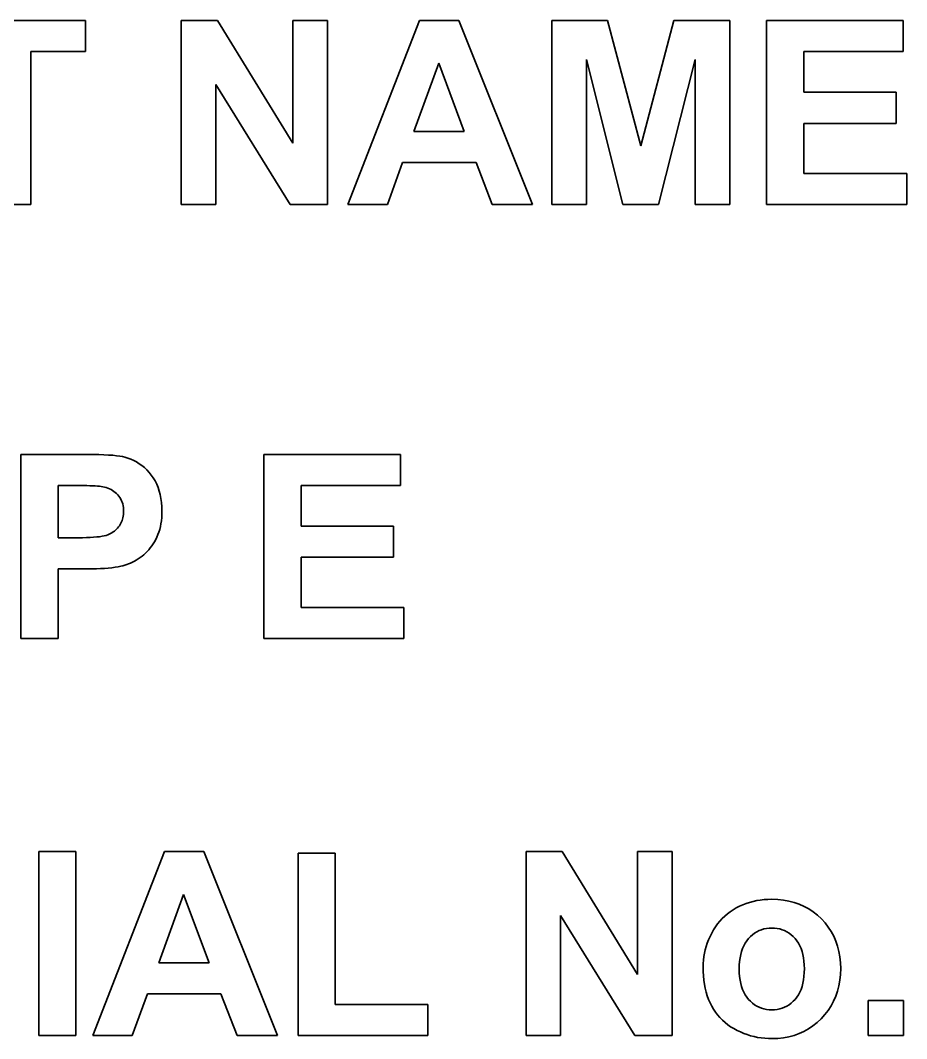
# Model space of a CAD drawing. Extents: x 23 to 417, y 3 to 294.
# Drawn here: x 208.369 to 211.257, y 102.824 to 106.143 of the extents above; entities that cross this region are included whole.
import ezdxf

# ---------------------------------------------------------------- set-up
doc = ezdxf.new("R2010")
doc.units = 0
doc.layers.get('0').update_dxf_attribs({"lineweight": 13})

# ---------------------------------------------------------------- blocks, each defined once
blk = doc.blocks.new('BLOCK4760')
at = {"color": 7, "lineweight": 35, "ltscale": 0.059601}
blk.add_line((-64.14, 34.155), (-61.756, 34.155), dxfattribs=at)
at = {"color": 7, "lineweight": 35, "ltscale": 0.012688}
for p, q in [((-61.756, 34.155), (-61.756, 33.648)), ((-48.432, 34.155), (-48.432, 33.648)), ((-56.623, 27.082), (-56.623, 26.575))]:
    blk.add_line(p, q, dxfattribs=at)
at = {"color": 7, "lineweight": 35, "ltscale": 0.075}
for p, q in [((-60.194, 31.155), (-60.194, 34.155)), ((-57.814, 34.155), (-57.814, 31.155)), ((-54.156, 31.155), (-54.156, 34.155)), ((-51.258, 34.155), (-51.258, 31.155)), ((-50.656, 31.155), (-50.656, 34.155)), ((-62.808, 24.082), (-62.808, 27.082)), ((-58.848, 24.082), (-58.848, 27.082)), ((-62.515, 17.608), (-62.515, 20.608)), ((-61.91, 20.608), (-61.91, 17.608)), ((-54.575, 17.608), (-54.575, 20.608)), ((-52.195, 20.608), (-52.195, 17.608))]:
    blk.add_line(p, q, dxfattribs=at)
at = {"color": 7, "lineweight": 35, "ltscale": 0.014734}
for p, q in [((-60.194, 34.155), (-59.605, 34.155)), ((-54.575, 20.608), (-53.986, 20.608))]:
    blk.add_line(p, q, dxfattribs=at)
at = {"color": 7, "lineweight": 35, "ltscale": 0.058743}
for p, q in [((-59.605, 34.155), (-58.377, 32.152)), ((-53.986, 20.608), (-52.758, 18.605))]:
    blk.add_line(p, q, dxfattribs=at)
at = {"color": 7, "lineweight": 35, "ltscale": 0.014069}
for p, q in [((-58.377, 34.155), (-57.814, 34.155)), ((-59.632, 31.155), (-60.194, 31.155)), ((-53.593, 31.155), (-54.156, 31.155)), ((-51.258, 31.155), (-51.821, 31.155)), ((-52.758, 20.608), (-52.195, 20.608)), ((-54.013, 17.608), (-54.575, 17.608))]:
    blk.add_line(p, q, dxfattribs=at)
at = {"color": 7, "lineweight": 35, "ltscale": 0.050085}
for p, q in [((-58.377, 32.152), (-58.377, 34.155)), ((-52.758, 18.605), (-52.758, 20.608))]:
    blk.add_line(p, q, dxfattribs=at)
at = {"color": 7, "lineweight": 35, "ltscale": 0.080488}
for p, q in [((-57.479, 31.155), (-56.31, 34.155)), ((-61.637, 17.608), (-60.469, 20.608))]:
    blk.add_line(p, q, dxfattribs=at)
at = {"color": 7, "lineweight": 35, "ltscale": 0.016013}
for p, q in [((-56.31, 34.155), (-55.67, 34.155)), ((-60.469, 20.608), (-59.828, 20.608))]:
    blk.add_line(p, q, dxfattribs=at)
at = {"color": 7, "lineweight": 35, "ltscale": 0.080789}
for p, q in [((-55.67, 34.155), (-54.469, 31.155)), ((-59.828, 20.608), (-58.627, 17.608))]:
    blk.add_line(p, q, dxfattribs=at)
at = {"color": 7, "lineweight": 35, "ltscale": 0.022664}
blk.add_line((-54.156, 34.155), (-53.249, 34.155), dxfattribs=at)
at = {"color": 7, "lineweight": 35, "ltscale": 0.052939}
blk.add_line((-53.249, 34.155), (-52.705, 32.109), dxfattribs=at)
at = {"color": 7, "lineweight": 35, "ltscale": 0.052899}
blk.add_line((-52.705, 32.109), (-52.166, 34.155), dxfattribs=at)
at = {"color": 7, "lineweight": 35, "ltscale": 0.022715}
blk.add_line((-52.166, 34.155), (-51.258, 34.155), dxfattribs=at)
at = {"color": 7, "lineweight": 35, "ltscale": 0.05561}
blk.add_line((-50.656, 34.155), (-48.432, 34.155), dxfattribs=at)
at = {"color": 7, "lineweight": 35, "ltscale": 0.062312}
blk.add_line((-62.644, 33.648), (-62.644, 31.155), dxfattribs=at)
at = {"color": 7, "lineweight": 35, "ltscale": 0.022203}
blk.add_line((-61.756, 33.648), (-62.644, 33.648), dxfattribs=at)
at = {"color": 7, "lineweight": 35, "ltscale": 0.016627}
for p, q in [((-50.05, 33.648), (-50.05, 32.983)), ((-58.242, 26.575), (-58.242, 25.91))]:
    blk.add_line(p, q, dxfattribs=at)
at = {"color": 7, "lineweight": 35, "ltscale": 0.040467}
for p, q in [((-48.432, 33.648), (-50.05, 33.648)), ((-56.623, 26.575), (-58.242, 26.575))]:
    blk.add_line(p, q, dxfattribs=at)
at = {"color": 7, "lineweight": 35, "ltscale": 0.029617}
for p, q in [((-55.997, 33.455), (-56.402, 32.342)), ((-60.156, 19.908), (-60.561, 18.795))]:
    blk.add_line(p, q, dxfattribs=at)
at = {"color": 7, "lineweight": 35, "ltscale": 0.029688}
for p, q in [((-55.584, 32.342), (-55.997, 33.455)), ((-59.742, 18.795), (-60.156, 19.908))]:
    blk.add_line(p, q, dxfattribs=at)
at = {"color": 7, "lineweight": 35, "ltscale": 0.059038}
for p, q in [((-53.593, 33.517), (-53.593, 31.155)), ((-51.821, 31.155), (-51.821, 33.517))]:
    blk.add_line(p, q, dxfattribs=at)
at = {"color": 7, "lineweight": 35, "ltscale": 0.060874}
blk.add_line((-52.999, 31.155), (-53.593, 33.517), dxfattribs=at)
at = {"color": 7, "lineweight": 35, "ltscale": 0.060886}
blk.add_line((-51.821, 33.517), (-52.416, 31.155), dxfattribs=at)
at = {"color": 7, "lineweight": 35, "ltscale": 0.048909}
for p, q in [((-59.632, 33.112), (-59.632, 31.155)), ((-54.013, 19.564), (-54.013, 17.608))]:
    blk.add_line(p, q, dxfattribs=at)
at = {"color": 7, "lineweight": 35, "ltscale": 0.0575}
for p, q in [((-58.422, 31.155), (-59.632, 33.112)), ((-52.803, 17.608), (-54.013, 19.564))]:
    blk.add_line(p, q, dxfattribs=at)
at = {"color": 7, "lineweight": 35, "ltscale": 0.037653}
for p, q in [((-50.05, 32.983), (-48.544, 32.983)), ((-48.544, 32.477), (-50.05, 32.477)), ((-57.684, 18.113), (-56.178, 18.113))]:
    blk.add_line(p, q, dxfattribs=at)
at = {"color": 7, "lineweight": 35, "ltscale": 0.012637}
for p, q in [((-48.544, 32.983), (-48.544, 32.477)), ((-48.374, 31.661), (-48.374, 31.155)), ((-56.736, 25.91), (-56.736, 25.404)), ((-56.566, 24.588), (-56.566, 24.082)), ((-56.178, 18.113), (-56.178, 17.608))]:
    blk.add_line(p, q, dxfattribs=at)
at = {"color": 7, "lineweight": 35, "ltscale": 0.020412}
for p, q in [((-50.05, 32.477), (-50.05, 31.661)), ((-58.242, 25.404), (-58.242, 24.588))]:
    blk.add_line(p, q, dxfattribs=at)
at = {"color": 7, "lineweight": 35, "ltscale": 0.020464}
for p, q in [((-56.402, 32.342), (-55.584, 32.342)), ((-60.561, 18.795), (-59.742, 18.795))]:
    blk.add_line(p, q, dxfattribs=at)
at = {"color": 7, "lineweight": 35, "ltscale": 0.018126}
for p, q in [((-56.589, 31.837), (-56.836, 31.155)), ((-60.747, 18.289), (-60.995, 17.608))]:
    blk.add_line(p, q, dxfattribs=at)
at = {"color": 7, "lineweight": 35, "ltscale": 0.02998}
for p, q in [((-55.389, 31.837), (-56.589, 31.837)), ((-59.548, 18.289), (-60.747, 18.289))]:
    blk.add_line(p, q, dxfattribs=at)
at = {"color": 7, "lineweight": 35, "ltscale": 0.018251}
for p, q in [((-55.128, 31.155), (-55.389, 31.837)), ((-59.286, 17.608), (-59.548, 18.289))]:
    blk.add_line(p, q, dxfattribs=at)
at = {"color": 7, "lineweight": 35, "ltscale": 0.0419}
for p, q in [((-50.05, 31.661), (-48.374, 31.661)), ((-58.242, 24.588), (-56.566, 24.588))]:
    blk.add_line(p, q, dxfattribs=at)
at = {"color": 7, "lineweight": 35, "ltscale": 0.015143}
for p, q in [((-62.644, 31.155), (-63.25, 31.155)), ((-62.202, 24.082), (-62.808, 24.082)), ((-62.515, 20.608), (-61.91, 20.608)), ((-58.289, 20.583), (-57.684, 20.583)), ((-61.91, 17.608), (-62.515, 17.608))]:
    blk.add_line(p, q, dxfattribs=at)
at = {"color": 7, "lineweight": 35, "ltscale": 0.015194}
for p, q in [((-57.814, 31.155), (-58.422, 31.155)), ((-52.195, 17.608), (-52.803, 17.608))]:
    blk.add_line(p, q, dxfattribs=at)
at = {"color": 7, "lineweight": 35, "ltscale": 0.016064}
for p, q in [((-56.836, 31.155), (-57.479, 31.155)), ((-60.995, 17.608), (-61.637, 17.608))]:
    blk.add_line(p, q, dxfattribs=at)
at = {"color": 7, "lineweight": 35, "ltscale": 0.016473}
for p, q in [((-54.469, 31.155), (-55.128, 31.155)), ((-58.627, 17.608), (-59.286, 17.608))]:
    blk.add_line(p, q, dxfattribs=at)
at = {"color": 7, "lineweight": 35, "ltscale": 0.01458}
blk.add_line((-52.416, 31.155), (-52.999, 31.155), dxfattribs=at)
at = {"color": 7, "lineweight": 35, "ltscale": 0.057043}
for p, q in [((-48.374, 31.155), (-50.656, 31.155)), ((-56.566, 24.082), (-58.848, 24.082))]:
    blk.add_line(p, q, dxfattribs=at)
at = {"color": 7, "lineweight": 35, "ltscale": 0.024301}
blk.add_line((-62.808, 27.082), (-61.836, 27.082), dxfattribs=at)
at = {"color": 7, "lineweight": 35, "ltscale": 0.002666}
blk.add_line((-61.836, 27.082), (-61.729, 27.082), dxfattribs=at)
at = {"color": 7, "lineweight": 35, "ltscale": 0.002474}
blk.add_line((-61.729, 27.082), (-61.63, 27.08), dxfattribs=at)
at = {"color": 7, "lineweight": 35, "ltscale": 0.002283}
blk.add_line((-61.63, 27.08), (-61.539, 27.078), dxfattribs=at)
at = {"color": 7, "lineweight": 35, "ltscale": 0.002091}
blk.add_line((-61.539, 27.078), (-61.455, 27.075), dxfattribs=at)
at = {"color": 7, "lineweight": 35, "ltscale": 0.0019}
blk.add_line((-61.455, 27.075), (-61.379, 27.071), dxfattribs=at)
at = {"color": 7, "lineweight": 35, "ltscale": 0.001709}
blk.add_line((-61.379, 27.071), (-61.311, 27.066), dxfattribs=at)
at = {"color": 7, "lineweight": 35, "ltscale": 0.00152}
blk.add_line((-61.311, 27.066), (-61.251, 27.06), dxfattribs=at)
at = {"color": 7, "lineweight": 35, "ltscale": 0.001331}
blk.add_line((-61.251, 27.06), (-61.198, 27.053), dxfattribs=at)
at = {"color": 7, "lineweight": 35, "ltscale": 0.001144}
blk.add_line((-61.198, 27.053), (-61.153, 27.046), dxfattribs=at)
at = {"color": 7, "lineweight": 35, "ltscale": 0.055611}
blk.add_line((-58.848, 27.082), (-56.623, 27.082), dxfattribs=at)
at = {"color": 7, "lineweight": 35, "ltscale": 0.000959088}
blk.add_line((-61.153, 27.046), (-61.115, 27.037), dxfattribs=at)
at = {"color": 7, "lineweight": 35, "ltscale": 0.001323}
blk.add_line((-61.115, 27.037), (-61.064, 27.022), dxfattribs=at)
at = {"color": 7, "lineweight": 35, "ltscale": 0.001308}
blk.add_line((-61.064, 27.022), (-61.015, 27.004), dxfattribs=at)
at = {"color": 7, "lineweight": 35, "ltscale": 0.0013}
blk.add_line((-61.015, 27.004), (-60.968, 26.982), dxfattribs=at)
at = {"color": 7, "lineweight": 35, "ltscale": 0.001298}
blk.add_line((-60.968, 26.982), (-60.922, 26.958), dxfattribs=at)
at = {"color": 7, "lineweight": 35, "ltscale": 0.001301}
blk.add_line((-60.922, 26.958), (-60.878, 26.93), dxfattribs=at)
at = {"color": 7, "lineweight": 35, "ltscale": 0.001311}
blk.add_line((-60.878, 26.93), (-60.836, 26.899), dxfattribs=at)
at = {"color": 7, "lineweight": 35, "ltscale": 0.001327}
blk.add_line((-60.836, 26.899), (-60.795, 26.865), dxfattribs=at)
at = {"color": 7, "lineweight": 35, "ltscale": 0.001349}
blk.add_line((-60.795, 26.865), (-60.756, 26.828), dxfattribs=at)
at = {"color": 7, "lineweight": 35, "ltscale": 0.001376}
blk.add_line((-60.756, 26.828), (-60.719, 26.787), dxfattribs=at)
at = {"color": 7, "lineweight": 35, "ltscale": 0.001408}
blk.add_line((-60.719, 26.787), (-60.683, 26.743), dxfattribs=at)
at = {"color": 7, "lineweight": 35, "ltscale": 0.001427}
for p, q in [((-60.683, 26.743), (-60.65, 26.697)), ((-51.669, 18.952), (-51.657, 19.007))]:
    blk.add_line(p, q, dxfattribs=at)
at = {"color": 7, "lineweight": 35, "ltscale": 0.007316}
blk.add_line((-61.909, 26.575), (-62.202, 26.575), dxfattribs=at)
at = {"color": 7, "lineweight": 35, "ltscale": 0.021282}
blk.add_line((-62.202, 26.575), (-62.202, 25.723), dxfattribs=at)
at = {"color": 7, "lineweight": 35, "ltscale": 0.001582}
blk.add_line((-61.846, 26.574), (-61.909, 26.575), dxfattribs=at)
at = {"color": 7, "lineweight": 35, "ltscale": 0.001473}
for p, q in [((-61.787, 26.574), (-61.846, 26.574)), ((-50.99, 19.761), (-50.934, 19.779))]:
    blk.add_line(p, q, dxfattribs=at)
at = {"color": 7, "lineweight": 35, "ltscale": 0.001364}
blk.add_line((-61.732, 26.573), (-61.787, 26.574), dxfattribs=at)
at = {"color": 7, "lineweight": 35, "ltscale": 0.001254}
blk.add_line((-61.682, 26.571), (-61.732, 26.573), dxfattribs=at)
at = {"color": 7, "lineweight": 35, "ltscale": 0.001145}
for p, q in [((-61.637, 26.569), (-61.682, 26.571)), ((-61.572, 25.735), (-61.526, 25.74))]:
    blk.add_line(p, q, dxfattribs=at)
at = {"color": 7, "lineweight": 35, "ltscale": 0.001036}
blk.add_line((-61.595, 26.567), (-61.637, 26.569), dxfattribs=at)
at = {"color": 7, "lineweight": 35, "ltscale": 0.000927827}
blk.add_line((-61.558, 26.565), (-61.595, 26.567), dxfattribs=at)
at = {"color": 7, "lineweight": 35, "ltscale": 0.00081957}
blk.add_line((-61.525, 26.562), (-61.558, 26.565), dxfattribs=at)
at = {"color": 7, "lineweight": 35, "ltscale": 0.000712181}
blk.add_line((-61.497, 26.558), (-61.525, 26.562), dxfattribs=at)
at = {"color": 7, "lineweight": 35, "ltscale": 0.000604873}
blk.add_line((-61.473, 26.554), (-61.497, 26.558), dxfattribs=at)
at = {"color": 7, "lineweight": 35, "ltscale": 0.001435}
for p, q in [((-60.65, 26.697), (-60.621, 26.648)), ((-51.657, 19.007), (-51.641, 19.062))]:
    blk.add_line(p, q, dxfattribs=at)
at = {"color": 7, "lineweight": 35, "ltscale": 0.001451}
blk.add_line((-60.621, 26.648), (-60.595, 26.596), dxfattribs=at)
at = {"color": 7, "lineweight": 35, "ltscale": 0.001474}
blk.add_line((-60.595, 26.596), (-60.572, 26.541), dxfattribs=at)
at = {"color": 7, "lineweight": 35, "ltscale": 0.000739642}
blk.add_line((-61.444, 26.548), (-61.473, 26.554), dxfattribs=at)
at = {"color": 7, "lineweight": 35, "ltscale": 0.000724556}
blk.add_line((-61.416, 26.54), (-61.444, 26.548), dxfattribs=at)
at = {"color": 7, "lineweight": 35, "ltscale": 0.000712122}
blk.add_line((-61.39, 26.531), (-61.416, 26.54), dxfattribs=at)
at = {"color": 7, "lineweight": 35, "ltscale": 0.000701972}
blk.add_line((-61.364, 26.52), (-61.39, 26.531), dxfattribs=at)
at = {"color": 7, "lineweight": 35, "ltscale": 0.000696045}
blk.add_line((-61.339, 26.508), (-61.364, 26.52), dxfattribs=at)
at = {"color": 7, "lineweight": 35, "ltscale": 0.000692298}
blk.add_line((-61.315, 26.493), (-61.339, 26.508), dxfattribs=at)
at = {"color": 7, "lineweight": 35, "ltscale": 0.000692328}
blk.add_line((-61.292, 26.478), (-61.315, 26.493), dxfattribs=at)
at = {"color": 7, "lineweight": 35, "ltscale": 0.000695687}
blk.add_line((-61.27, 26.46), (-61.292, 26.478), dxfattribs=at)
at = {"color": 7, "lineweight": 35, "ltscale": 0.000701828}
blk.add_line((-61.25, 26.442), (-61.27, 26.46), dxfattribs=at)
at = {"color": 7, "lineweight": 35, "ltscale": 0.000711149}
blk.add_line((-61.23, 26.421), (-61.25, 26.442), dxfattribs=at)
at = {"color": 7, "lineweight": 35, "ltscale": 0.000712226}
blk.add_line((-61.212, 26.399), (-61.23, 26.421), dxfattribs=at)
at = {"color": 7, "lineweight": 35, "ltscale": 0.000705568}
blk.add_line((-61.195, 26.376), (-61.212, 26.399), dxfattribs=at)
at = {"color": 7, "lineweight": 35, "ltscale": 0.001505}
blk.add_line((-60.572, 26.541), (-60.553, 26.484), dxfattribs=at)
at = {"color": 7, "lineweight": 35, "ltscale": 0.001544}
blk.add_line((-60.553, 26.484), (-60.537, 26.425), dxfattribs=at)
at = {"color": 7, "lineweight": 35, "ltscale": 0.001589}
blk.add_line((-60.537, 26.425), (-60.525, 26.362), dxfattribs=at)
at = {"color": 7, "lineweight": 35, "ltscale": 0.000703166}
blk.add_line((-61.181, 26.352), (-61.195, 26.376), dxfattribs=at)
at = {"color": 7, "lineweight": 35, "ltscale": 0.000705432}
blk.add_line((-61.168, 26.327), (-61.181, 26.352), dxfattribs=at)
at = {"color": 7, "lineweight": 35, "ltscale": 0.00071197}
blk.add_line((-61.158, 26.3), (-61.168, 26.327), dxfattribs=at)
at = {"color": 7, "lineweight": 35, "ltscale": 0.000722934}
blk.add_line((-61.149, 26.273), (-61.158, 26.3), dxfattribs=at)
at = {"color": 7, "lineweight": 35, "ltscale": 0.000737742}
blk.add_line((-61.142, 26.244), (-61.149, 26.273), dxfattribs=at)
at = {"color": 7, "lineweight": 35, "ltscale": 0.000756527}
blk.add_line((-61.137, 26.214), (-61.142, 26.244), dxfattribs=at)
at = {"color": 7, "lineweight": 35, "ltscale": 0.00164}
blk.add_line((-60.525, 26.362), (-60.516, 26.297), dxfattribs=at)
at = {"color": 7, "lineweight": 35, "ltscale": 0.001696}
blk.add_line((-60.516, 26.297), (-60.511, 26.229), dxfattribs=at)
at = {"color": 7, "lineweight": 35, "ltscale": 0.001758}
blk.add_line((-60.511, 26.229), (-60.51, 26.159), dxfattribs=at)
at = {"color": 7, "lineweight": 35, "ltscale": 0.000619444}
blk.add_line((-61.145, 26.05), (-61.14, 26.074), dxfattribs=at)
at = {"color": 7, "lineweight": 35, "ltscale": 0.000629898}
blk.add_line((-61.14, 26.074), (-61.136, 26.099), dxfattribs=at)
at = {"color": 7, "lineweight": 35, "ltscale": 0.000778869}
blk.add_line((-61.135, 26.183), (-61.137, 26.214), dxfattribs=at)
at = {"color": 7, "lineweight": 35, "ltscale": 0.000642567}
blk.add_line((-61.136, 26.099), (-61.134, 26.125), dxfattribs=at)
at = {"color": 7, "lineweight": 35, "ltscale": 0.000804509}
blk.add_line((-61.134, 26.151), (-61.135, 26.183), dxfattribs=at)
at = {"color": 7, "lineweight": 35, "ltscale": 0.000657099}
blk.add_line((-61.134, 26.125), (-61.134, 26.151), dxfattribs=at)
at = {"color": 7, "lineweight": 35, "ltscale": 0.001317}
blk.add_line((-60.51, 26.105), (-60.513, 26.052), dxfattribs=at)
at = {"color": 7, "lineweight": 35, "ltscale": 0.00136}
blk.add_line((-60.51, 26.159), (-60.51, 26.105), dxfattribs=at)
at = {"color": 7, "lineweight": 35, "ltscale": 0.00059905}
blk.add_line((-61.232, 25.88), (-61.216, 25.898), dxfattribs=at)
at = {"color": 7, "lineweight": 35, "ltscale": 0.000603707}
blk.add_line((-61.216, 25.898), (-61.202, 25.918), dxfattribs=at)
at = {"color": 7, "lineweight": 35, "ltscale": 0.000604874}
blk.add_line((-61.202, 25.918), (-61.189, 25.938), dxfattribs=at)
at = {"color": 7, "lineweight": 35, "ltscale": 0.000601357}
blk.add_line((-61.189, 25.938), (-61.178, 25.959), dxfattribs=at)
at = {"color": 7, "lineweight": 35, "ltscale": 0.000599965}
blk.add_line((-61.178, 25.959), (-61.167, 25.981), dxfattribs=at)
at = {"color": 7, "lineweight": 35, "ltscale": 0.000601616}
blk.add_line((-61.167, 25.981), (-61.158, 26.003), dxfattribs=at)
at = {"color": 7, "lineweight": 35, "ltscale": 0.000604975}
blk.add_line((-61.158, 26.003), (-61.151, 26.026), dxfattribs=at)
at = {"color": 7, "lineweight": 35, "ltscale": 0.000611413}
blk.add_line((-61.151, 26.026), (-61.145, 26.05), dxfattribs=at)
at = {"color": 7, "lineweight": 35, "ltscale": 0.001172}
for p, q in [((-60.535, 25.905), (-60.546, 25.859)), ((-50.978, 19.154), (-51.004, 19.115)), ((-50.164, 18.235), (-50.138, 18.274))]:
    blk.add_line(p, q, dxfattribs=at)
at = {"color": 7, "lineweight": 35, "ltscale": 0.001205}
blk.add_line((-60.526, 25.952), (-60.535, 25.905), dxfattribs=at)
at = {"color": 7, "lineweight": 35, "ltscale": 0.00124}
blk.add_line((-60.519, 26.001), (-60.526, 25.952), dxfattribs=at)
at = {"color": 7, "lineweight": 35, "ltscale": 0.001277}
blk.add_line((-60.513, 26.052), (-60.519, 26.001), dxfattribs=at)
at = {"color": 7, "lineweight": 35, "ltscale": 0.037654}
for p, q in [((-58.242, 25.91), (-56.736, 25.91)), ((-56.736, 25.404), (-58.242, 25.404))]:
    blk.add_line(p, q, dxfattribs=at)
at = {"color": 7, "lineweight": 35, "ltscale": 0.001613}
blk.add_line((-61.801, 25.724), (-61.737, 25.725), dxfattribs=at)
at = {"color": 7, "lineweight": 35, "ltscale": 0.001495}
blk.add_line((-61.737, 25.725), (-61.677, 25.728), dxfattribs=at)
at = {"color": 7, "lineweight": 35, "ltscale": 0.001377}
blk.add_line((-61.677, 25.728), (-61.622, 25.731), dxfattribs=at)
at = {"color": 7, "lineweight": 35, "ltscale": 0.001261}
blk.add_line((-61.622, 25.731), (-61.572, 25.735), dxfattribs=at)
at = {"color": 7, "lineweight": 35, "ltscale": 0.00103}
blk.add_line((-61.526, 25.74), (-61.485, 25.746), dxfattribs=at)
at = {"color": 7, "lineweight": 35, "ltscale": 0.000917805}
blk.add_line((-61.485, 25.746), (-61.449, 25.753), dxfattribs=at)
at = {"color": 7, "lineweight": 35, "ltscale": 0.0008068}
blk.add_line((-61.449, 25.753), (-61.418, 25.761), dxfattribs=at)
at = {"color": 7, "lineweight": 35, "ltscale": 0.00069965}
blk.add_line((-61.418, 25.761), (-61.391, 25.77), dxfattribs=at)
at = {"color": 7, "lineweight": 35, "ltscale": 0.000640768}
blk.add_line((-61.391, 25.77), (-61.368, 25.78), dxfattribs=at)
at = {"color": 7, "lineweight": 35, "ltscale": 0.000628164}
blk.add_line((-61.368, 25.78), (-61.345, 25.791), dxfattribs=at)
at = {"color": 7, "lineweight": 35, "ltscale": 0.00061739}
blk.add_line((-61.345, 25.791), (-61.324, 25.803), dxfattribs=at)
at = {"color": 7, "lineweight": 35, "ltscale": 0.000608569}
blk.add_line((-61.324, 25.803), (-61.303, 25.817), dxfattribs=at)
at = {"color": 7, "lineweight": 35, "ltscale": 0.000602239}
blk.add_line((-61.303, 25.817), (-61.284, 25.831), dxfattribs=at)
at = {"color": 7, "lineweight": 35, "ltscale": 0.000597636}
blk.add_line((-61.284, 25.831), (-61.265, 25.846), dxfattribs=at)
at = {"color": 7, "lineweight": 35, "ltscale": 0.00059586}
blk.add_line((-61.265, 25.846), (-61.248, 25.862), dxfattribs=at)
at = {"color": 7, "lineweight": 35, "ltscale": 0.000596425}
blk.add_line((-61.248, 25.862), (-61.232, 25.88), dxfattribs=at)
at = {"color": 7, "lineweight": 35, "ltscale": 0.001074}
blk.add_line((-60.591, 25.733), (-60.61, 25.695), dxfattribs=at)
at = {"color": 7, "lineweight": 35, "ltscale": 0.001094}
blk.add_line((-60.574, 25.773), (-60.591, 25.733), dxfattribs=at)
at = {"color": 7, "lineweight": 35, "ltscale": 0.001116}
blk.add_line((-60.559, 25.816), (-60.574, 25.773), dxfattribs=at)
at = {"color": 7, "lineweight": 35, "ltscale": 0.001143}
blk.add_line((-60.546, 25.859), (-60.559, 25.816), dxfattribs=at)
at = {"color": 7, "lineweight": 35, "ltscale": 0.008288}
blk.add_line((-62.202, 25.723), (-61.87, 25.723), dxfattribs=at)
at = {"color": 7, "lineweight": 35, "ltscale": 0.001731}
blk.add_line((-61.87, 25.723), (-61.801, 25.724), dxfattribs=at)
at = {"color": 7, "lineweight": 35, "ltscale": 0.000997679}
blk.add_line((-60.675, 25.589), (-60.699, 25.557), dxfattribs=at)
at = {"color": 7, "lineweight": 35, "ltscale": 0.001015}
blk.add_line((-60.652, 25.623), (-60.675, 25.589), dxfattribs=at)
at = {"color": 7, "lineweight": 35, "ltscale": 0.001034}
blk.add_line((-60.63, 25.658), (-60.652, 25.623), dxfattribs=at)
at = {"color": 7, "lineweight": 35, "ltscale": 0.001055}
blk.add_line((-60.61, 25.695), (-60.63, 25.658), dxfattribs=at)
at = {"color": 7, "lineweight": 35, "ltscale": 0.000931665}
blk.add_line((-60.865, 25.399), (-60.895, 25.378), dxfattribs=at)
at = {"color": 7, "lineweight": 35, "ltscale": 0.000941442}
blk.add_line((-60.834, 25.421), (-60.865, 25.399), dxfattribs=at)
at = {"color": 7, "lineweight": 35, "ltscale": 0.000945094}
blk.add_line((-60.805, 25.445), (-60.834, 25.421), dxfattribs=at)
at = {"color": 7, "lineweight": 35, "ltscale": 0.000950645}
blk.add_line((-60.777, 25.471), (-60.805, 25.445), dxfattribs=at)
at = {"color": 7, "lineweight": 35, "ltscale": 0.000959208}
blk.add_line((-60.75, 25.498), (-60.777, 25.471), dxfattribs=at)
at = {"color": 7, "lineweight": 35, "ltscale": 0.000969563}
blk.add_line((-60.724, 25.527), (-60.75, 25.498), dxfattribs=at)
at = {"color": 7, "lineweight": 35, "ltscale": 0.000982554}
blk.add_line((-60.699, 25.557), (-60.724, 25.527), dxfattribs=at)
at = {"color": 7, "lineweight": 35, "ltscale": 0.001527}
blk.add_line((-61.383, 25.229), (-61.444, 25.224), dxfattribs=at)
at = {"color": 7, "lineweight": 35, "ltscale": 0.001432}
for p, q in [((-61.326, 25.235), (-61.383, 25.229)), ((-51.334, 17.822), (-51.377, 17.86))]:
    blk.add_line(p, q, dxfattribs=at)
at = {"color": 7, "lineweight": 35, "ltscale": 0.001337}
blk.add_line((-61.273, 25.241), (-61.326, 25.235), dxfattribs=at)
at = {"color": 7, "lineweight": 35, "ltscale": 0.001244}
blk.add_line((-61.224, 25.249), (-61.273, 25.241), dxfattribs=at)
at = {"color": 7, "lineweight": 35, "ltscale": 0.001152}
for p, q in [((-61.179, 25.257), (-61.224, 25.249)), ((-50.164, 19.154), (-50.193, 19.19))]:
    blk.add_line(p, q, dxfattribs=at)
at = {"color": 7, "lineweight": 35, "ltscale": 0.000819762}
blk.add_line((-61.147, 25.264), (-61.179, 25.257), dxfattribs=at)
at = {"color": 7, "lineweight": 35, "ltscale": 0.000826418}
blk.add_line((-61.115, 25.274), (-61.147, 25.264), dxfattribs=at)
at = {"color": 7, "lineweight": 35, "ltscale": 0.000834652}
blk.add_line((-61.083, 25.284), (-61.115, 25.274), dxfattribs=at)
at = {"color": 7, "lineweight": 35, "ltscale": 0.000844714}
blk.add_line((-61.052, 25.296), (-61.083, 25.284), dxfattribs=at)
at = {"color": 7, "lineweight": 35, "ltscale": 0.000855816}
blk.add_line((-61.02, 25.31), (-61.052, 25.296), dxfattribs=at)
at = {"color": 7, "lineweight": 35, "ltscale": 0.000868495}
blk.add_line((-60.989, 25.325), (-61.02, 25.31), dxfattribs=at)
at = {"color": 7, "lineweight": 35, "ltscale": 0.000882334}
blk.add_line((-60.958, 25.341), (-60.989, 25.325), dxfattribs=at)
at = {"color": 7, "lineweight": 35, "ltscale": 0.00089778}
blk.add_line((-60.927, 25.359), (-60.958, 25.341), dxfattribs=at)
at = {"color": 7, "lineweight": 35, "ltscale": 0.000914387}
blk.add_line((-60.895, 25.378), (-60.927, 25.359), dxfattribs=at)
at = {"color": 7, "lineweight": 35, "ltscale": 0.028291}
blk.add_line((-62.202, 25.214), (-62.202, 24.082), dxfattribs=at)
at = {"color": 7, "lineweight": 35, "ltscale": 0.009874}
blk.add_line((-61.807, 25.214), (-62.202, 25.214), dxfattribs=at)
at = {"color": 7, "lineweight": 35, "ltscale": 0.002008}
blk.add_line((-61.727, 25.214), (-61.807, 25.214), dxfattribs=at)
at = {"color": 7, "lineweight": 35, "ltscale": 0.001911}
blk.add_line((-61.65, 25.215), (-61.727, 25.214), dxfattribs=at)
at = {"color": 7, "lineweight": 35, "ltscale": 0.001815}
blk.add_line((-61.578, 25.218), (-61.65, 25.215), dxfattribs=at)
at = {"color": 7, "lineweight": 35, "ltscale": 0.001718}
blk.add_line((-61.509, 25.221), (-61.578, 25.218), dxfattribs=at)
at = {"color": 7, "lineweight": 35, "ltscale": 0.001622}
blk.add_line((-61.444, 25.224), (-61.509, 25.221), dxfattribs=at)
at = {"color": 7, "lineweight": 35, "ltscale": 0.074386}
blk.add_line((-58.289, 17.608), (-58.289, 20.583), dxfattribs=at)
at = {"color": 7, "lineweight": 35, "ltscale": 0.06175}
blk.add_line((-57.684, 20.583), (-57.684, 18.113), dxfattribs=at)
at = {"color": 7, "lineweight": 35, "ltscale": 0.001469}
for p, q in [((-51.045, 19.74), (-50.99, 19.761)), ((-50.687, 17.564), (-50.745, 17.571))]:
    blk.add_line(p, q, dxfattribs=at)
at = {"color": 7, "lineweight": 35, "ltscale": 0.001482}
blk.add_line((-50.934, 19.779), (-50.877, 19.795), dxfattribs=at)
at = {"color": 7, "lineweight": 35, "ltscale": 0.001494}
blk.add_line((-50.877, 19.795), (-50.818, 19.808), dxfattribs=at)
at = {"color": 7, "lineweight": 35, "ltscale": 0.001511}
blk.add_line((-50.818, 19.808), (-50.759, 19.818), dxfattribs=at)
at = {"color": 7, "lineweight": 35, "ltscale": 0.001531}
blk.add_line((-50.759, 19.818), (-50.698, 19.825), dxfattribs=at)
at = {"color": 7, "lineweight": 35, "ltscale": 0.001555}
blk.add_line((-50.698, 19.825), (-50.636, 19.829), dxfattribs=at)
at = {"color": 7, "lineweight": 35, "ltscale": 0.001581}
blk.add_line((-50.636, 19.829), (-50.573, 19.83), dxfattribs=at)
at = {"color": 7, "lineweight": 35, "ltscale": 0.002423}
blk.add_line((-50.573, 19.83), (-50.476, 19.827), dxfattribs=at)
at = {"color": 7, "lineweight": 35, "ltscale": 0.002345}
blk.add_line((-50.476, 19.827), (-50.382, 19.818), dxfattribs=at)
at = {"color": 7, "lineweight": 35, "ltscale": 0.002279}
blk.add_line((-50.382, 19.818), (-50.293, 19.802), dxfattribs=at)
at = {"color": 7, "lineweight": 35, "ltscale": 0.002226}
blk.add_line((-50.293, 19.802), (-50.206, 19.779), dxfattribs=at)
at = {"color": 7, "lineweight": 35, "ltscale": 0.002188}
blk.add_line((-50.206, 19.779), (-50.124, 19.75), dxfattribs=at)
at = {"color": 7, "lineweight": 35, "ltscale": 0.002163}
for p, q in [((-50.124, 19.75), (-50.045, 19.715)), ((-49.563, 19.227), (-49.528, 19.148))]:
    blk.add_line(p, q, dxfattribs=at)
at = {"color": 7, "lineweight": 35, "ltscale": 0.00143}
blk.add_line((-51.339, 19.556), (-51.295, 19.593), dxfattribs=at)
at = {"color": 7, "lineweight": 35, "ltscale": 0.001437}
blk.add_line((-51.295, 19.593), (-51.249, 19.628), dxfattribs=at)
at = {"color": 7, "lineweight": 35, "ltscale": 0.001448}
for p, q in [((-51.249, 19.628), (-51.201, 19.66)), ((-51.641, 19.062), (-51.623, 19.117))]:
    blk.add_line(p, q, dxfattribs=at)
at = {"color": 7, "lineweight": 35, "ltscale": 0.001464}
blk.add_line((-51.201, 19.66), (-51.151, 19.689), dxfattribs=at)
at = {"color": 7, "lineweight": 35, "ltscale": 0.001471}
for p, q in [((-51.151, 19.689), (-51.098, 19.716)), ((-50.917, 17.607), (-50.973, 17.625))]:
    blk.add_line(p, q, dxfattribs=at)
at = {"color": 7, "lineweight": 35, "ltscale": 0.001468}
blk.add_line((-51.098, 19.716), (-51.045, 19.74), dxfattribs=at)
at = {"color": 7, "lineweight": 35, "ltscale": 0.002156}
for p, q in [((-50.045, 19.715), (-49.969, 19.673)), ((-49.603, 19.303), (-49.563, 19.227))]:
    blk.add_line(p, q, dxfattribs=at)
at = {"color": 7, "lineweight": 35, "ltscale": 0.002162}
blk.add_line((-49.969, 19.673), (-49.897, 19.625), dxfattribs=at)
at = {"color": 7, "lineweight": 35, "ltscale": 0.002185}
for p, q in [((-49.897, 19.625), (-49.829, 19.571)), ((-49.529, 18.25), (-49.564, 18.17))]:
    blk.add_line(p, q, dxfattribs=at)
at = {"color": 7, "lineweight": 35, "ltscale": 0.001457}
blk.add_line((-51.49, 19.382), (-51.455, 19.429), dxfattribs=at)
at = {"color": 7, "lineweight": 35, "ltscale": 0.001443}
blk.add_line((-51.455, 19.429), (-51.419, 19.474), dxfattribs=at)
at = {"color": 7, "lineweight": 35, "ltscale": 0.001434}
blk.add_line((-51.419, 19.474), (-51.38, 19.516), dxfattribs=at)
at = {"color": 7, "lineweight": 35, "ltscale": 0.001429}
blk.add_line((-51.38, 19.516), (-51.339, 19.556), dxfattribs=at)
at = {"color": 7, "lineweight": 35, "ltscale": 0.002223}
for p, q in [((-49.829, 19.571), (-49.764, 19.51)), ((-49.764, 19.51), (-49.704, 19.444))]:
    blk.add_line(p, q, dxfattribs=at)
at = {"color": 7, "lineweight": 35, "ltscale": 0.002186}
blk.add_line((-49.704, 19.444), (-49.651, 19.375), dxfattribs=at)
at = {"color": 7, "lineweight": 35, "ltscale": 0.001503}
blk.add_line((-51.578, 19.226), (-51.551, 19.28), dxfattribs=at)
at = {"color": 7, "lineweight": 35, "ltscale": 0.001501}
blk.add_line((-51.551, 19.28), (-51.521, 19.332), dxfattribs=at)
at = {"color": 7, "lineweight": 35, "ltscale": 0.001477}
for p, q in [((-51.521, 19.332), (-51.49, 19.382)), ((-50.628, 17.56), (-50.687, 17.564))]:
    blk.add_line(p, q, dxfattribs=at)
at = {"color": 7, "lineweight": 35, "ltscale": 0.001073}
for p, q in [((-50.851, 19.277), (-50.885, 19.252)), ((-50.885, 18.137), (-50.851, 18.112))]:
    blk.add_line(p, q, dxfattribs=at)
at = {"color": 7, "lineweight": 35, "ltscale": 0.001053}
for p, q in [((-50.815, 19.3), (-50.851, 19.277)), ((-50.851, 18.112), (-50.815, 18.089))]:
    blk.add_line(p, q, dxfattribs=at)
at = {"color": 7, "lineweight": 35, "ltscale": 0.001042}
for p, q in [((-50.778, 19.319), (-50.815, 19.3)), ((-50.815, 18.089), (-50.778, 18.07))]:
    blk.add_line(p, q, dxfattribs=at)
at = {"color": 7, "lineweight": 35, "ltscale": 0.001039}
for p, q in [((-50.739, 19.334), (-50.778, 19.319)), ((-50.327, 19.3), (-50.364, 19.319)), ((-50.778, 18.07), (-50.739, 18.055)), ((-50.364, 18.07), (-50.327, 18.089))]:
    blk.add_line(p, q, dxfattribs=at)
at = {"color": 7, "lineweight": 35, "ltscale": 0.001045}
blk.add_line((-50.699, 19.346), (-50.739, 19.334), dxfattribs=at)
at = {"color": 7, "lineweight": 35, "ltscale": 0.001058}
for p, q in [((-50.658, 19.355), (-50.699, 19.346)), ((-50.699, 18.043), (-50.658, 18.034))]:
    blk.add_line(p, q, dxfattribs=at)
at = {"color": 7, "lineweight": 35, "ltscale": 0.001079}
for p, q in [((-50.615, 19.36), (-50.658, 19.355)), ((-50.483, 19.355), (-50.526, 19.36)), ((-50.658, 18.034), (-50.615, 18.029)), ((-50.526, 18.029), (-50.483, 18.034))]:
    blk.add_line(p, q, dxfattribs=at)
at = {"color": 7, "lineweight": 35, "ltscale": 0.001109}
for p, q in [((-50.57, 19.362), (-50.615, 19.36)), ((-50.615, 18.029), (-50.57, 18.027))]:
    blk.add_line(p, q, dxfattribs=at)
at = {"color": 7, "lineweight": 35, "ltscale": 0.001108}
for p, q in [((-50.526, 19.36), (-50.57, 19.362)), ((-50.57, 18.027), (-50.526, 18.029))]:
    blk.add_line(p, q, dxfattribs=at)
at = {"color": 7, "lineweight": 35, "ltscale": 0.001057}
for p, q in [((-50.442, 19.346), (-50.483, 19.355)), ((-50.483, 18.034), (-50.442, 18.043))]:
    blk.add_line(p, q, dxfattribs=at)
at = {"color": 7, "lineweight": 35, "ltscale": 0.001043}
for p, q in [((-50.402, 19.334), (-50.442, 19.346)), ((-50.442, 18.043), (-50.402, 18.055))]:
    blk.add_line(p, q, dxfattribs=at)
at = {"color": 7, "lineweight": 35, "ltscale": 0.001037}
for p, q in [((-50.364, 19.319), (-50.402, 19.334)), ((-50.402, 18.055), (-50.364, 18.07))]:
    blk.add_line(p, q, dxfattribs=at)
at = {"color": 7, "lineweight": 35, "ltscale": 0.00105}
blk.add_line((-50.291, 19.277), (-50.327, 19.3), dxfattribs=at)
at = {"color": 7, "lineweight": 35, "ltscale": 0.001069}
for p, q in [((-50.257, 19.252), (-50.291, 19.277)), ((-50.291, 18.112), (-50.257, 18.137))]:
    blk.add_line(p, q, dxfattribs=at)
at = {"color": 7, "lineweight": 35, "ltscale": 0.002164}
blk.add_line((-49.651, 19.375), (-49.603, 19.303), dxfattribs=at)
at = {"color": 7, "lineweight": 35, "ltscale": 0.001463}
for p, q in [((-51.623, 19.117), (-51.602, 19.172)), ((-50.803, 17.58), (-50.86, 17.593))]:
    blk.add_line(p, q, dxfattribs=at)
at = {"color": 7, "lineweight": 35, "ltscale": 0.001481}
blk.add_line((-51.602, 19.172), (-51.578, 19.226), dxfattribs=at)
at = {"color": 7, "lineweight": 35, "ltscale": 0.001196}
blk.add_line((-51.004, 19.115), (-51.027, 19.073), dxfattribs=at)
at = {"color": 7, "lineweight": 35, "ltscale": 0.001156}
for p, q in [((-50.949, 19.19), (-50.978, 19.154)), ((-50.978, 18.235), (-50.949, 18.199))]:
    blk.add_line(p, q, dxfattribs=at)
at = {"color": 7, "lineweight": 35, "ltscale": 0.001133}
for p, q in [((-50.918, 19.222), (-50.949, 19.19)), ((-50.949, 18.199), (-50.918, 18.167))]:
    blk.add_line(p, q, dxfattribs=at)
at = {"color": 7, "lineweight": 35, "ltscale": 0.001099}
for p, q in [((-50.885, 19.252), (-50.918, 19.222)), ((-50.918, 18.167), (-50.885, 18.137))]:
    blk.add_line(p, q, dxfattribs=at)
at = {"color": 7, "lineweight": 35, "ltscale": 0.001096}
for p, q in [((-50.224, 19.222), (-50.257, 19.252)), ((-50.257, 18.137), (-50.224, 18.167))]:
    blk.add_line(p, q, dxfattribs=at)
at = {"color": 7, "lineweight": 35, "ltscale": 0.00113}
blk.add_line((-50.193, 19.19), (-50.224, 19.222), dxfattribs=at)
at = {"color": 7, "lineweight": 35, "ltscale": 0.001166}
blk.add_line((-50.138, 19.115), (-50.164, 19.154), dxfattribs=at)
at = {"color": 7, "lineweight": 35, "ltscale": 0.00119}
blk.add_line((-50.115, 19.073), (-50.138, 19.115), dxfattribs=at)
at = {"color": 7, "lineweight": 35, "ltscale": 0.002184}
blk.add_line((-49.528, 19.148), (-49.499, 19.065), dxfattribs=at)
at = {"color": 7, "lineweight": 35, "ltscale": 0.001422}
blk.add_line((-51.679, 18.896), (-51.669, 18.952), dxfattribs=at)
at = {"color": 7, "lineweight": 35, "ltscale": 0.001378}
for p, q in [((-51.078, 18.929), (-51.089, 18.875)), ((-51.089, 18.514), (-51.078, 18.46))]:
    blk.add_line(p, q, dxfattribs=at)
at = {"color": 7, "lineweight": 35, "ltscale": 0.001322}
for p, q in [((-51.064, 18.98), (-51.078, 18.929)), ((-51.078, 18.46), (-51.064, 18.409))]:
    blk.add_line(p, q, dxfattribs=at)
at = {"color": 7, "lineweight": 35, "ltscale": 0.001272}
for p, q in [((-51.047, 19.028), (-51.064, 18.98)), ((-51.064, 18.409), (-51.047, 18.361))]:
    blk.add_line(p, q, dxfattribs=at)
at = {"color": 7, "lineweight": 35, "ltscale": 0.00123}
for p, q in [((-51.027, 19.073), (-51.047, 19.028)), ((-51.047, 18.361), (-51.027, 18.316))]:
    blk.add_line(p, q, dxfattribs=at)
at = {"color": 7, "lineweight": 35, "ltscale": 0.001222}
blk.add_line((-50.095, 19.029), (-50.115, 19.073), dxfattribs=at)
at = {"color": 7, "lineweight": 35, "ltscale": 0.001263}
blk.add_line((-50.079, 18.981), (-50.095, 19.029), dxfattribs=at)
at = {"color": 7, "lineweight": 35, "ltscale": 0.00131}
blk.add_line((-50.065, 18.93), (-50.079, 18.981), dxfattribs=at)
at = {"color": 7, "lineweight": 35, "ltscale": 0.001365}
blk.add_line((-50.054, 18.877), (-50.065, 18.93), dxfattribs=at)
at = {"color": 7, "lineweight": 35, "ltscale": 0.00222}
blk.add_line((-49.499, 19.065), (-49.477, 18.979), dxfattribs=at)
at = {"color": 7, "lineweight": 35, "ltscale": 0.002269}
blk.add_line((-49.477, 18.979), (-49.462, 18.89), dxfattribs=at)
at = {"color": 7, "lineweight": 35, "ltscale": 0.001428}
for p, q in [((-51.692, 18.725), (-51.691, 18.782)), ((-51.377, 17.86), (-51.417, 17.901))]:
    blk.add_line(p, q, dxfattribs=at)
at = {"color": 7, "lineweight": 35, "ltscale": 0.001423}
blk.add_line((-51.691, 18.782), (-51.686, 18.839), dxfattribs=at)
at = {"color": 7, "lineweight": 35, "ltscale": 0.001421}
blk.add_line((-51.686, 18.839), (-51.679, 18.896), dxfattribs=at)
at = {"color": 7, "lineweight": 35, "ltscale": 0.001579}
for p, q in [((-51.101, 18.758), (-51.103, 18.695)), ((-51.103, 18.695), (-51.101, 18.631))]:
    blk.add_line(p, q, dxfattribs=at)
at = {"color": 7, "lineweight": 35, "ltscale": 0.001507}
for p, q in [((-51.096, 18.818), (-51.101, 18.758)), ((-51.101, 18.631), (-51.096, 18.571))]:
    blk.add_line(p, q, dxfattribs=at)
at = {"color": 7, "lineweight": 35, "ltscale": 0.00144}
for p, q in [((-51.089, 18.875), (-51.096, 18.818)), ((-51.096, 18.571), (-51.089, 18.514)), ((-51.289, 17.786), (-51.334, 17.822))]:
    blk.add_line(p, q, dxfattribs=at)
at = {"color": 7, "lineweight": 35, "ltscale": 0.001425}
blk.add_line((-50.047, 18.82), (-50.054, 18.877), dxfattribs=at)
at = {"color": 7, "lineweight": 35, "ltscale": 0.00149}
blk.add_line((-50.042, 18.761), (-50.047, 18.82), dxfattribs=at)
at = {"color": 7, "lineweight": 35, "ltscale": 0.00156}
blk.add_line((-50.04, 18.699), (-50.042, 18.761), dxfattribs=at)
at = {"color": 7, "lineweight": 35, "ltscale": 0.002331}
blk.add_line((-49.462, 18.89), (-49.452, 18.797), dxfattribs=at)
at = {"color": 7, "lineweight": 35, "ltscale": 0.002405}
blk.add_line((-49.452, 18.797), (-49.449, 18.701), dxfattribs=at)
at = {"color": 7, "lineweight": 35, "ltscale": 0.001844}
blk.add_line((-51.691, 18.652), (-51.692, 18.725), dxfattribs=at)
at = {"color": 7, "lineweight": 35, "ltscale": 0.00179}
blk.add_line((-51.686, 18.58), (-51.691, 18.652), dxfattribs=at)
at = {"color": 7, "lineweight": 35, "ltscale": 0.001525}
blk.add_line((-50.047, 18.574), (-50.042, 18.635), dxfattribs=at)
at = {"color": 7, "lineweight": 35, "ltscale": 0.001599}
blk.add_line((-50.042, 18.635), (-50.04, 18.699), dxfattribs=at)
at = {"color": 7, "lineweight": 35, "ltscale": 0.002351}
blk.add_line((-49.452, 18.604), (-49.462, 18.51), dxfattribs=at)
at = {"color": 7, "lineweight": 35, "ltscale": 0.002425}
blk.add_line((-49.449, 18.701), (-49.452, 18.604), dxfattribs=at)
at = {"color": 7, "lineweight": 35, "ltscale": 0.00174}
blk.add_line((-51.679, 18.511), (-51.686, 18.58), dxfattribs=at)
at = {"color": 7, "lineweight": 35, "ltscale": 0.001692}
blk.add_line((-51.669, 18.444), (-51.679, 18.511), dxfattribs=at)
at = {"color": 7, "lineweight": 35, "ltscale": 0.001648}
blk.add_line((-51.657, 18.379), (-51.669, 18.444), dxfattribs=at)
at = {"color": 7, "lineweight": 35, "ltscale": 0.001332}
blk.add_line((-50.079, 18.41), (-50.065, 18.462), dxfattribs=at)
at = {"color": 7, "lineweight": 35, "ltscale": 0.001391}
blk.add_line((-50.065, 18.462), (-50.054, 18.516), dxfattribs=at)
at = {"color": 7, "lineweight": 35, "ltscale": 0.001455}
for p, q in [((-50.054, 18.516), (-50.047, 18.574)), ((-51.242, 17.753), (-51.289, 17.786))]:
    blk.add_line(p, q, dxfattribs=at)
at = {"color": 7, "lineweight": 35, "ltscale": 0.00229}
blk.add_line((-49.462, 18.51), (-49.478, 18.42), dxfattribs=at)
at = {"color": 7, "lineweight": 35, "ltscale": 0.001607}
blk.add_line((-51.641, 18.317), (-51.657, 18.379), dxfattribs=at)
at = {"color": 7, "lineweight": 35, "ltscale": 0.001572}
blk.add_line((-51.623, 18.257), (-51.641, 18.317), dxfattribs=at)
at = {"color": 7, "lineweight": 35, "ltscale": 0.00154}
blk.add_line((-51.602, 18.199), (-51.623, 18.257), dxfattribs=at)
at = {"color": 7, "lineweight": 35, "ltscale": 0.001197}
blk.add_line((-51.027, 18.316), (-51.004, 18.274), dxfattribs=at)
at = {"color": 7, "lineweight": 35, "ltscale": 0.001171}
blk.add_line((-51.004, 18.274), (-50.978, 18.235), dxfattribs=at)
at = {"color": 7, "lineweight": 35, "ltscale": 0.001199}
blk.add_line((-50.138, 18.274), (-50.115, 18.316), dxfattribs=at)
at = {"color": 7, "lineweight": 35, "ltscale": 0.001235}
blk.add_line((-50.115, 18.316), (-50.095, 18.362), dxfattribs=at)
at = {"color": 7, "lineweight": 35, "ltscale": 0.00128}
blk.add_line((-50.095, 18.362), (-50.079, 18.41), dxfattribs=at)
at = {"color": 7, "lineweight": 35, "ltscale": 0.002205}
blk.add_line((-49.5, 18.333), (-49.529, 18.25), dxfattribs=at)
at = {"color": 7, "lineweight": 35, "ltscale": 0.002241}
blk.add_line((-49.478, 18.42), (-49.5, 18.333), dxfattribs=at)
at = {"color": 7, "lineweight": 35, "ltscale": 0.001514}
blk.add_line((-51.578, 18.143), (-51.602, 18.199), dxfattribs=at)
at = {"color": 7, "lineweight": 35, "ltscale": 0.001492}
blk.add_line((-51.551, 18.09), (-51.578, 18.143), dxfattribs=at)
at = {"color": 7, "lineweight": 35, "ltscale": 0.001051}
blk.add_line((-50.327, 18.089), (-50.291, 18.112), dxfattribs=at)
at = {"color": 7, "lineweight": 35, "ltscale": 0.001129}
blk.add_line((-50.224, 18.167), (-50.193, 18.199), dxfattribs=at)
at = {"color": 7, "lineweight": 35, "ltscale": 0.001154}
blk.add_line((-50.193, 18.199), (-50.164, 18.235), dxfattribs=at)
at = {"color": 7, "lineweight": 35, "ltscale": 0.002187}
blk.add_line((-49.605, 18.093), (-49.653, 18.02), dxfattribs=at)
at = {"color": 7, "lineweight": 35, "ltscale": 0.002178}
blk.add_line((-49.564, 18.17), (-49.605, 18.093), dxfattribs=at)
at = {"color": 7, "lineweight": 35, "ltscale": 0.014376}
for p, q in [((-48.999, 17.608), (-48.999, 18.183)), ((-48.999, 18.183), (-48.424, 18.183)), ((-48.424, 18.183), (-48.424, 17.608)), ((-48.424, 17.608), (-48.999, 17.608))]:
    blk.add_line(p, q, dxfattribs=at)
at = {"color": 7, "lineweight": 35, "ltscale": 0.001472}
blk.add_line((-51.521, 18.039), (-51.551, 18.09), dxfattribs=at)
at = {"color": 7, "lineweight": 35, "ltscale": 0.001452}
blk.add_line((-51.489, 17.991), (-51.521, 18.039), dxfattribs=at)
at = {"color": 7, "lineweight": 35, "ltscale": 0.001439}
blk.add_line((-51.454, 17.945), (-51.489, 17.991), dxfattribs=at)
at = {"color": 7, "lineweight": 35, "ltscale": 0.001431}
blk.add_line((-51.417, 17.901), (-51.454, 17.945), dxfattribs=at)
at = {"color": 7, "lineweight": 35, "ltscale": 0.001044}
blk.add_line((-50.739, 18.055), (-50.699, 18.043), dxfattribs=at)
at = {"color": 7, "lineweight": 35, "ltscale": 0.002248}
blk.add_line((-49.707, 17.95), (-49.767, 17.883), dxfattribs=at)
at = {"color": 7, "lineweight": 35, "ltscale": 0.00221}
blk.add_line((-49.653, 18.02), (-49.707, 17.95), dxfattribs=at)
at = {"color": 7, "lineweight": 35, "ltscale": 0.00217}
for p, q in [((-49.901, 17.766), (-49.973, 17.718)), ((-50.127, 17.64), (-50.208, 17.611))]:
    blk.add_line(p, q, dxfattribs=at)
at = {"color": 7, "lineweight": 35, "ltscale": 0.0022}
blk.add_line((-49.833, 17.822), (-49.901, 17.766), dxfattribs=at)
at = {"color": 7, "lineweight": 35, "ltscale": 0.002245}
blk.add_line((-49.767, 17.883), (-49.833, 17.822), dxfattribs=at)
at = {"color": 7, "lineweight": 35, "ltscale": 0.052797}
blk.add_line((-56.178, 17.608), (-58.289, 17.608), dxfattribs=at)
at = {"color": 7, "lineweight": 35, "ltscale": 0.001475}
blk.add_line((-51.191, 17.722), (-51.242, 17.753), dxfattribs=at)
at = {"color": 7, "lineweight": 35, "ltscale": 0.0015}
blk.add_line((-51.138, 17.694), (-51.191, 17.722), dxfattribs=at)
at = {"color": 7, "lineweight": 35, "ltscale": 0.001506}
blk.add_line((-51.084, 17.668), (-51.138, 17.694), dxfattribs=at)
at = {"color": 7, "lineweight": 35, "ltscale": 0.001491}
blk.add_line((-51.029, 17.645), (-51.084, 17.668), dxfattribs=at)
at = {"color": 7, "lineweight": 35, "ltscale": 0.00148}
blk.add_line((-50.973, 17.625), (-51.029, 17.645), dxfattribs=at)
at = {"color": 7, "lineweight": 35, "ltscale": 0.001466}
blk.add_line((-50.86, 17.593), (-50.917, 17.607), dxfattribs=at)
at = {"color": 7, "lineweight": 35, "ltscale": 0.002201}
blk.add_line((-50.208, 17.611), (-50.294, 17.588), dxfattribs=at)
at = {"color": 7, "lineweight": 35, "ltscale": 0.002155}
for p, q in [((-50.048, 17.676), (-50.127, 17.64)), ((-49.973, 17.718), (-50.048, 17.676))]:
    blk.add_line(p, q, dxfattribs=at)
at = {"color": 7, "lineweight": 35, "ltscale": 0.001465}
blk.add_line((-50.745, 17.571), (-50.803, 17.58), dxfattribs=at)
at = {"color": 7, "lineweight": 35, "ltscale": 0.001487}
blk.add_line((-50.568, 17.559), (-50.628, 17.56), dxfattribs=at)
at = {"color": 7, "lineweight": 35, "ltscale": 0.002375}
blk.add_line((-50.474, 17.562), (-50.568, 17.559), dxfattribs=at)
at = {"color": 7, "lineweight": 35, "ltscale": 0.002304}
blk.add_line((-50.382, 17.572), (-50.474, 17.562), dxfattribs=at)
at = {"color": 7, "lineweight": 35, "ltscale": 0.002246}
blk.add_line((-50.294, 17.588), (-50.382, 17.572), dxfattribs=at)

msp = doc.modelspace()

# ---------------------------------------------------------------- block references
at = {"lineweight": 0, "xscale": 0.2, "yscale": 0.2, "zscale": 0.2}
msp.add_blockref('BLOCK4760', (220.9318, 99.3118), dxfattribs=at)

doc.saveas('drawing.dxf')
